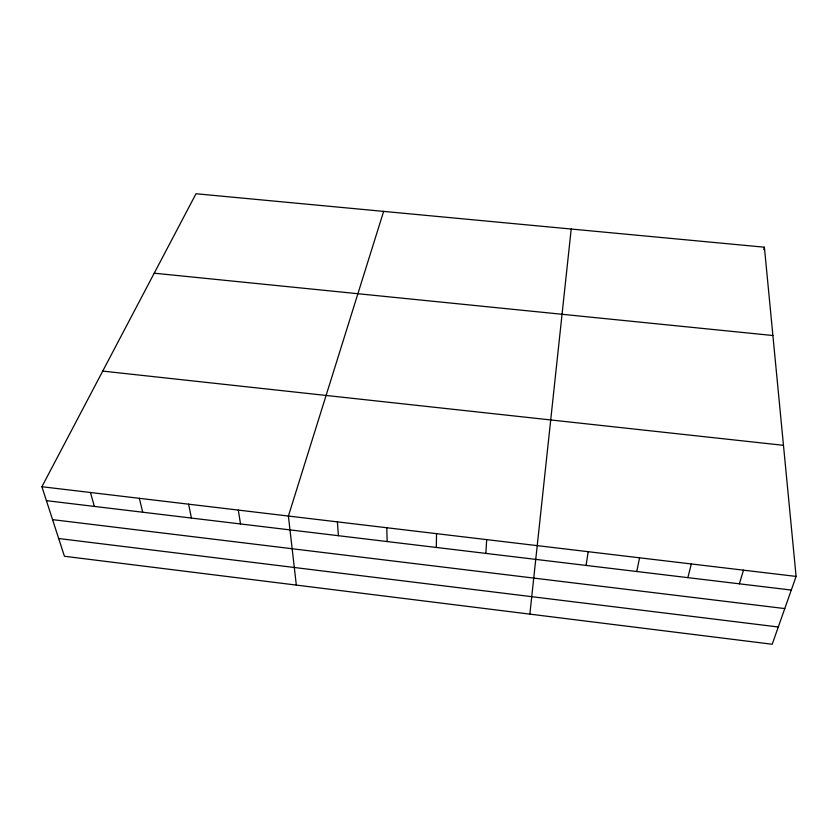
<?xml version="1.0" encoding="UTF-8"?>
<svg xmlns="http://www.w3.org/2000/svg" width="838" height="838" viewBox="0 0 838 838"><rect width="100%" height="100%" fill="white"/><g stroke="black" fill="none" stroke-linecap="round" stroke-linejoin="round"><path stroke-width="1.26" d="M436.315 547.455L436.535 533.659M485.841 553.405L486.689 539.62M529.867 614.128L571.202 229.025M586.066 565.43L588.192 551.697M636.775 571.516L639.551 557.804M763.795 249.619L764.392 247.2L196.008 193.746L41.9 486.731L64.432 556.264L772.207 644.254L796.1 576.418L764.392 247.2M687.872 577.644L691.319 563.964M739.378 583.824L743.495 570.165M383.636 211.386L288.398 516.04L296.327 585.102M154.213 273.198L772.898 335.514M102.718 371.098L783.467 445.324M41.9 486.731L796.1 576.418M46.415 500.663L791.302 590.057M52.564 519.633L784.777 608.577M58.681 538.52L778.293 626.992M90.431 492.503L94.38 506.424M139.338 498.317L142.711 512.217M188.634 504.183L191.42 518.062M238.317 510.091L240.516 523.96M337.4 521.875L338.395 535.702M386.768 527.741L387.166 541.558"/></g></svg>
